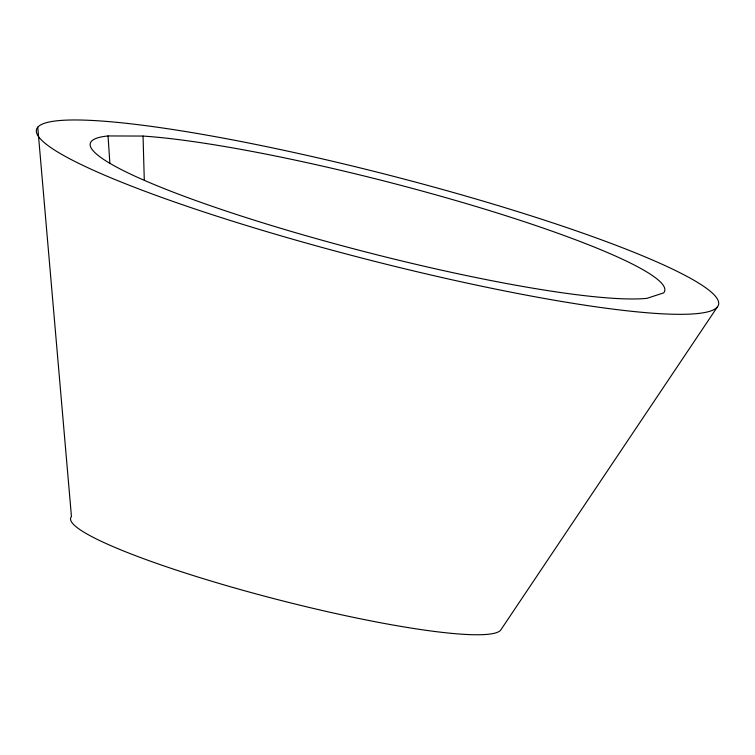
<?xml version="1.0" encoding="UTF-8"?>
<svg xmlns="http://www.w3.org/2000/svg" width="755" height="755" viewBox="0 0 755 755"><rect width="100%" height="100%" fill="white"/><g stroke="black" fill="none" stroke-linecap="round" stroke-linejoin="round"><path stroke-width="1.13" d="M717.25 307.115A352.113 43.526 14.4 0 1 180.237 203.963A352.113 43.526 14.4 0 1 235.013 140.345A352.113 43.526 14.4 0 1 717.25 307.115L500.612 630.208A222.385 27.491 14.4 0 1 266.062 596.582A222.385 27.491 14.4 0 1 71.451 516.552L37.75 127.161M108.04 135.947L143.044 136.06A296.517 36.646 14.4 0 1 477.273 206.87A296.517 36.646 14.4 0 1 663.607 292.912L646.959 298.329A296.517 36.646 14.4 0 1 277.727 227.406A296.517 36.646 14.4 0 1 108.04 135.947L109.862 163.005M143.044 136.06L144.271 179.577"/></g></svg>
